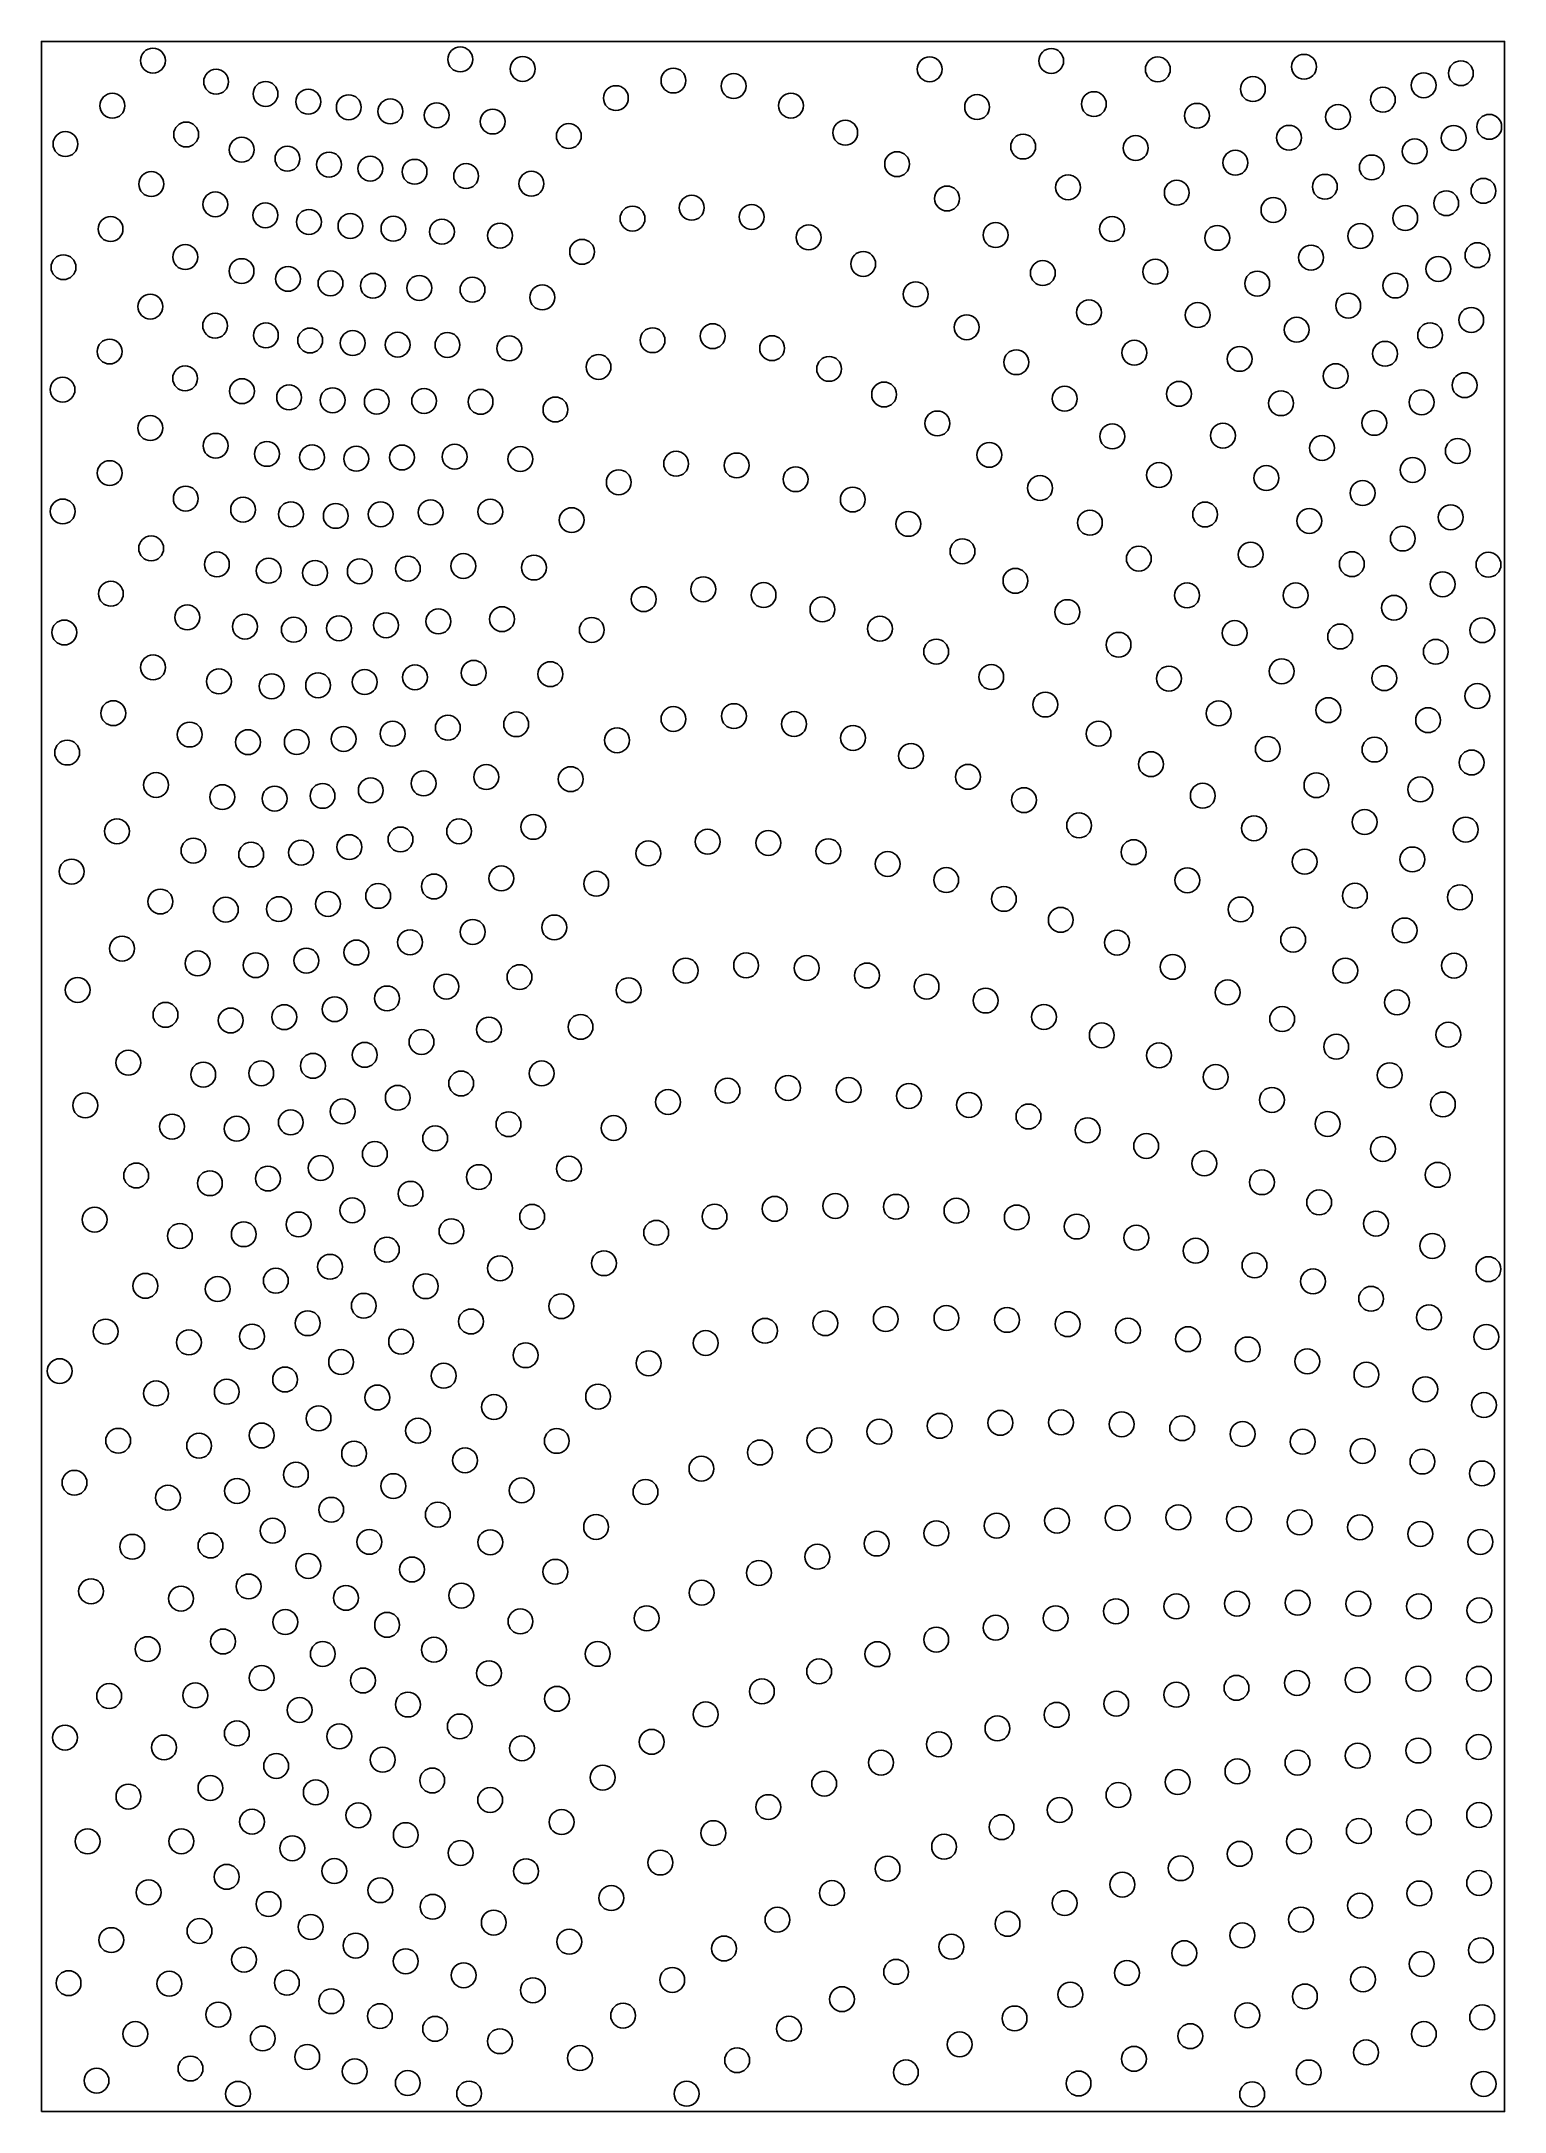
# Model space of a CAD drawing. Header units: millimetres. Extents: x 122 to 622, y -902 to -194.
import ezdxf

# ---------------------------------------------------------------- set-up
doc = ezdxf.new("R2010")
doc.units = ezdxf.units.MM
doc.header["$MEASUREMENT"] = 0
doc.layers.add('Défaut', color=18, linetype='Continuous', true_color=0x000000)

msp = doc.modelspace()

# ---------------------------------------------------------------- linework, layer by layer
at = {"layer": 'Défaut'}
msp.add_lwpolyline([(121.53, -901.53), (621.53, -901.53), (621.53, -194.32), (121.53, -194.32)], close=True, dxfattribs=at)
for centre in [(159.64, -200.89), (264.66, -200.46), (466.59, -201), (181.24, -208.1), (286, -203.71), (337.51, -207.69), (425.07, -203.84), (503.03, -203.88), (552.99, -202.99), (593.87, -209.29), (606.58, -205.18), (145.79, -216.29), (198.12, -212.25), (212.72, -214.94), (317.84, -213.69), (358.07, -209.56), (377.67, -216.26), (481.17, -215.74), (535.51, -210.6), (579.93, -214.23), (226.57, -216.82), (240.8, -218.23), (256.6, -219.56), (275.74, -221.7), (441.28, -216.75), (516.39, -219.73), (564.63, -220.14), (129.76, -229.4), (171, -226.12), (301.76, -226.64), (396.21, -225.51), (457.01, -230.24), (547.88, -227.24), (604.13, -227.31), (616.27, -223.5), (189.99, -231.31), (205.62, -234.41), (219.83, -236.42), (413.94, -236.25), (495.47, -230.75), (529.55, -235.75), (576.15, -237.38), (590.79, -231.88), (159.07, -243.06), (233.93, -237.79), (249.04, -238.86), (266.67, -240.33), (288.97, -242.93), (472.36, -244.17), (560.11, -243.98), (180.97, -249.98), (343.77, -251.15), (431.02, -247.99), (509.51, -246), (601.57, -249.59), (614.31, -245.37), (145.16, -258.41), (198.08, -253.73), (212.95, -255.98), (227.14, -257.38), (241.83, -258.3), (323.52, -254.85), (364.21, -254.3), (487.39, -258.44), (542.54, -251.9), (587.57, -254.68), (258.39, -259.32), (278.25, -260.67), (383.71, -261.28), (447.59, -260.46), (523.34, -261.44), (572.21, -260.81), (129.08, -271.45), (170.7, -267.98), (189.93, -272.79), (306.3, -266.2), (402.35, -270.35), (555.39, -268.18), (598.89, -272.05), (612.26, -267.35), (205.8, -275.44), (220.32, -276.96), (234.83, -277.81), (250.65, -278.55), (268.84, -279.14), (463.73, -273.47), (502.15, -273), (536.99, -277.05), (584.2, -277.72), (158.76, -284.91), (292.68, -281.78), (420.31, -280.7), (479.51, -286.9), (568.09, -284.56), (180.9, -291.44), (437.71, -291.97), (516.67, -287.79), (550.47, -292.8), (610.12, -289.48), (144.84, -300.26), (198.24, -294.74), (213.37, -296.49), (227.93, -297.36), (243.27, -297.92), (260.29, -298.02), (281.41, -299.18), (330.36, -296.4), (350.94, -295.01), (371.23, -299.12), (495.01, -300.67), (580.68, -301.03), (596.08, -294.71), (311.91, -305.54), (390.71, -306.19), (454.65, -303.91), (530.99, -302.77), (128.75, -313.29), (170.65, -309.45), (190.08, -313.8), (409.5, -314.94), (510.25, -314.72), (563.81, -308.67), (607.87, -311.76), (206.18, -315.93), (221.03, -316.91), (236.14, -317.38), (252.32, -317.16), (271.6, -317.44), (297.19, -320.07), (471.21, -316.38), (545.14, -317.92), (593.16, -317.59), (158.74, -326.41), (427.72, -324.83), (487.46, -329.25), (525.28, -329), (577.02, -324.64), (181.07, -332.46), (198.6, -335.23), (214.02, -336.42), (244.76, -336.46), (262.74, -336.18), (445.45, -335.56), (559.14, -333.21), (605.54, -334.22), (144.87, -341.8), (229.12, -336.89), (285.22, -336.98), (338.43, -338.59), (359.09, -339.18), (503.44, -342.45), (540.12, -343.48), (590.12, -340.72), (170.87, -350.5), (318.83, -344.92), (379.26, -343.88), (462.8, -346.91), (573, -348.62), (128.83, -354.9), (190.46, -354.29), (206.79, -355.85), (222.13, -356.41), (237.47, -355.87), (254.53, -355.21), (274.93, -354.97), (398.79, -350.82), (519.2, -355.93), (603.11, -356.87), (302.73, -357.86), (417.77, -359.14), (479.81, -358.76), (554.8, -358.12), (586.74, -364.15), (159.04, -367.52), (436.28, -368.49), (496.54, -371.01), (534.75, -369.64), (181.5, -372.99), (199.21, -375.14), (215.05, -375.89), (230.33, -375.33), (246.76, -374.43), (265.71, -373.53), (289.84, -374.06), (454.38, -378.59), (569.33, -372.9), (616.02, -373.09), (145.27, -383), (327.35, -384.86), (347.7, -381.47), (368.3, -383.45), (513.02, -383.58), (550.12, -383.55), (600.37, -379.76), (171.38, -391.08), (257.2, -392.44), (278.94, -391.69), (388.43, -388.36), (472.14, -389.28), (583.73, -387.81), (129.35, -396.24), (191.09, -394.22), (207.79, -395.31), (223.24, -394.81), (239.29, -393.77), (309.61, -395.37), (408.08, -394.97), (529.29, -396.43), (565.34, -397.62), (613.91, -395.46), (427.29, -402.76), (489.61, -400.44), (598.02, -402.84), (159.69, -408.18), (182.2, -412.95), (216.09, -414.28), (232.01, -413.18), (249.19, -411.56), (269.27, -410.03), (295.46, -410.48), (446.1, -411.46), (506.82, -412), (545.37, -409.5), (580.42, -411.85), (200.2, -414.61), (464.58, -420.86), (612.21, -417.95), (146.09, -423.81), (283.77, -427.58), (337.52, -425.8), (358.18, -424.81), (378.72, -427.52), (523.81, -423.87), (561.29, -422.78), (595.39, -426.2), (172.22, -431.11), (192.13, -433.71), (208.8, -433.68), (224.81, -432.62), (241.53, -430.82), (260.42, -428.77), (318.23, -433.06), (398.89, -432.28), (482.77, -430.81), (130.34, -437.26), (418.69, -438.4), (500.69, -441.23), (540.61, -436.03), (577.07, -436.23), (610.24, -440.66), (160.71, -448.34), (252.13, -447.78), (273.55, -445.62), (302.41, -446.35), (438.15, -445.56), (557.23, -448.41), (183.33, -452.49), (201.23, -452.98), (217.6, -452.06), (234.09, -450.17), (457.28, -453.52), (518.39, -452.02), (592.71, -449.84), (289.63, -462.65), (476.14, -462.14), (535.89, -463.14), (573.7, -461.01), (608.24, -463.57), (147.34, -464.17), (173.5, -470.75), (226.77, -469.57), (244.24, -466.95), (264.28, -464.16), (349.22, -467.71), (369.93, -468.14), (390.46, -470.99), (131.85, -477.92), (193.21, -472.1), (210.27, -471.45), (328.95, -471.7), (410.72, -475.33), (494.74, -471.29), (553.2, -474.54), (590.03, -473.78), (255.67, -483.01), (278.7, -480.26), (311.12, -482.07), (430.71, -480.83), (513.12, -480.89), (162.2, -488.15), (184.55, -490.93), (202.7, -490.75), (219.47, -488.97), (236.61, -486.22), (450.42, -487.25), (531.29, -490.86), (570.36, -486.18), (606.24, -486.7), (268.92, -498.54), (296.8, -497.01), (469.87, -494.41), (587.37, -498.03), (149.11, -504.23), (229.15, -505.56), (247.51, -502.07), (489.09, -502.18), (549.28, -501.17), (174.92, -509.29), (194.75, -509.9), (212.09, -508.34), (341.72, -511.76), (362.34, -509.96), (383.05, -510.88), (403.62, -513.42), (508.1, -510.47), (567.1, -511.76), (604.25, -510.06), (133.92, -518.36), (259.9, -517.21), (284.91, -513.98), (322.18, -518.44), (424, -517.2), (526.9, -519.2), (163.94, -526.86), (221.75, -524.93), (239.66, -521.26), (444.17, -521.98), (464.13, -527.57), (584.77, -522.6), (186.22, -528.79), (204.53, -527.65), (274.48, -531.89), (305.76, -530.97), (483.88, -533.86), (545.52, -528.31), (602.31, -533.65), (232.03, -540.53), (251.42, -536.12), (503.44, -540.73), (563.98, -537.75), (151.24, -543.23), (176.83, -547.27), (196.65, -546.82), (214.32, -544.28), (292.48, -546.86), (522.82, -548.11), (582.28, -547.49), (243.31, -555.2), (264.97, -550.31), (355.99, -552.77), (376.67, -551.82), (397.38, -552.56), (418, -554.57), (136.52, -557.8), (224.5, -559.85), (335.67, -556.64), (438.5, -557.64), (458.84, -561.59), (542.01, -555.93), (600.44, -557.48), (166.19, -565.05), (188.26, -565.78), (206.76, -563.59), (256.09, -569.05), (281.15, -564.22), (317.08, -565.52), (479.03, -566.3), (561.05, -564.13), (235.47, -574.39), (499.05, -571.67), (579.94, -572.68), (153.92, -581.75), (198.93, -582.78), (216.99, -579.17), (271.02, -582.3), (301.8, -579.42), (518.91, -577.61), (538.61, -584.04), (598.69, -581.52), (179.11, -584.38), (247.67, -587.99), (558.16, -590.92), (139.71, -596.83), (227.79, -593.65), (289.23, -595.86), (351.55, -595.77), (372.11, -593.13), (392.81, -592.16), (413.54, -592.43), (434.22, -593.79), (454.83, -596.08), (577.57, -598.19), (168.85, -602.39), (190.69, -601.8), (209.41, -598.47), (261.66, -600.8), (331.61, -601.32), (475.32, -599.18), (495.7, -603), (239.58, -607.07), (313.76, -611.71), (515.95, -607.44), (536.07, -612.44), (596.85, -605.81), (157.08, -619.44), (201.64, -617.69), (220.18, -612.93), (278.26, -613.44), (556.06, -617.93), (616.01, -613.74), (181.8, -620.53), (231.7, -626.25), (252.86, -619.57), (299.18, -626.39), (575.92, -623.87), (212.55, -632.21), (268.3, -631.62), (389.39, -632.2), (410.07, -630.78), (430.8, -630.45), (451.52, -631.07), (472.2, -632.53), (595.66, -630.21), (143.47, -635.06), (171.94, -638.76), (193.53, -636.77), (244.45, -638.52), (348.53, -638.97), (368.83, -634.8), (492.81, -634.75), (513.34, -637.65), (615.28, -636.89), (223.95, -645.48), (286.98, -643.14), (329.02, -645.88), (533.77, -641.17), (554.1, -645.23), (127.78, -648.58), (204.81, -651.44), (259.02, -650.15), (574.32, -649.78), (594.44, -654.78), (160.71, -656.18), (184.88, -655.61), (236.32, -657.59), (276.19, -660.84), (311.77, -657.27), (614.46, -660.18), (216.24, -664.72), (250.23, -668.92), (428.51, -667.26), (449.22, -666.24), (469.95, -666.09), (490.67, -666.72), (511.35, -668.07), (147.77, -672.37), (175.43, -674.05), (196.81, -670.56), (297.65, -672.4), (387.37, -672.25), (407.88, -669.23), (531.99, -670.08), (552.55, -672.68), (573.05, -675.83), (228.39, -676.74), (266.29, -679.05), (347.08, -681.9), (367.06, -676.37), (593.46, -679.46), (132.84, -686.72), (188.39, -689.51), (208.49, -683.95), (241.8, -687.86), (285.66, -689.3), (327.96, -689.84), (613.78, -683.53), (164.78, -691.83), (220.56, -695.94), (200.57, -703.11), (257, -697.58), (311.09, -701.79), (427.37, -703.96), (447.93, -701.37), (468.59, -699.65), (489.3, -698.73), (510.03, -698.55), (530.75, -699.06), (551.45, -700.21), (572.11, -701.93), (592.72, -704.18), (152.57, -708.58), (179.32, -708.15), (233.62, -706.9), (274.93, -707.04), (406.94, -707.48), (613.27, -706.92), (212.74, -715.14), (248.17, -716.34), (297.17, -717.12), (366.73, -717.52), (386.71, -711.99), (138.5, -723.79), (192.34, -722.14), (265.02, -725.25), (347.13, -724.26), (169.25, -726.27), (225.61, -726.03), (488.7, -730.6), (509.36, -728.94), (530.07, -728), (550.8, -727.71), (571.53, -728.03), (592.24, -728.92), (612.92, -730.31), (204.86, -734.31), (239.67, -735.25), (285.24, -734.07), (328.34, -732.99), (447.63, -736.22), (468.11, -733.01), (157.82, -743.55), (183.61, -740.94), (217.69, -745.18), (255.68, -743.76), (311.63, -745.17), (407.18, -745.26), (427.3, -740.29), (196.77, -753.4), (274.49, -751.79), (387.3, -751.15), (592.01, -753.6), (612.74, -753.68), (144.69, -759.58), (174.1, -759.36), (231.41, -754.26), (297.72, -760.52), (367.73, -757.98), (509.32, -759.12), (529.91, -756.77), (550.58, -755.1), (571.28, -754.06), (209.77, -764.34), (246.77, -762.48), (348.54, -765.83), (468.44, -765.99), (488.81, -762.18), (129.6, -773.78), (188.32, -772.33), (223.31, -773.35), (264.51, -769.96), (448.23, -770.61), (163.44, -777.13), (238.18, -781.34), (285.73, -777.43), (330.08, -775.22), (428.22, -776.04), (571.35, -779.95), (592.01, -778.19), (612.71, -777), (201.76, -783.46), (255.07, -788.42), (313.36, -787.43), (408.47, -782.33), (509.84, -788.96), (530.24, -785.29), (550.76, -782.3), (151.28, -793.91), (179.3, -790.99), (215.29, -792.46), (274.88, -795.09), (389.02, -789.5), (489.58, -793.34), (193.51, -802.49), (229.83, -800.32), (299.3, -802.63), (369.9, -797.52), (469.49, -798.47), (592.23, -802.66), (612.82, -800.24), (137.32, -809.22), (169.36, -809.19), (246.05, -807.08), (351.17, -806.4), (449.62, -804.36), (551.3, -809.25), (571.72, -805.65), (207.27, -811.58), (264.77, -813.18), (333.05, -816.45), (430, -811.05), (531.01, -813.48), (184.86, -821.33), (221.63, -819.36), (287.14, -819.41), (410.67, -818.55), (490.91, -823.99), (510.87, -818.39), (612.83, -823.41), (158.17, -826.63), (199.15, -830.65), (237.35, -825.9), (255.2, -831.57), (316.27, -828.59), (391.68, -826.86), (471.17, -830.32), (572.11, -831.18), (592.42, -827.01), (213.52, -838.44), (276.12, -836.97), (373.06, -835.97), (451.68, -837.39), (551.93, -835.95), (145.4, -842.95), (175.56, -839.86), (228.88, -844.82), (301.9, -843.5), (354.82, -845.82), (432.48, -845.21), (531.92, -841.35), (190.78, -849.62), (246.03, -850.17), (512.09, -847.41), (593.22, -851.1), (613.42, -846.4), (130.81, -857.66), (165.26, -857.86), (205.41, -857.52), (265.83, -854.96), (337.09, -856.56), (413.61, -853.79), (492.49, -854.14), (573.17, -856.35), (220.58, -863.82), (289.48, -860.09), (395.11, -863.13), (473.14, -861.57), (553.28, -862.2), (181.98, -868.39), (237.19, -868.92), (256.08, -873.26), (320.32, -868.73), (376.99, -873.21), (454.07, -869.71), (533.59, -868.67), (613.86, -869.3), (153.63, -875.02), (197.19, -876.55), (278.22, -877.49), (435.32, -878.56), (514.11, -875.76), (593.94, -875.03), (172.48, -886.82), (212.37, -882.85), (228.6, -887.78), (305.55, -883.24), (359.28, -883.97), (416.93, -888.12), (494.88, -883.51), (554.62, -888.16), (574.18, -881.31), (140.37, -890.96), (246.74, -891.77), (475.94, -891.93), (614.38, -892.08), (188.73, -895.47), (267.7, -895.36), (342, -895.43), (535.27, -895.61)]:
    msp.add_circle(centre, 4.25, dxfattribs=at)

doc.saveas('drawing.dxf')
